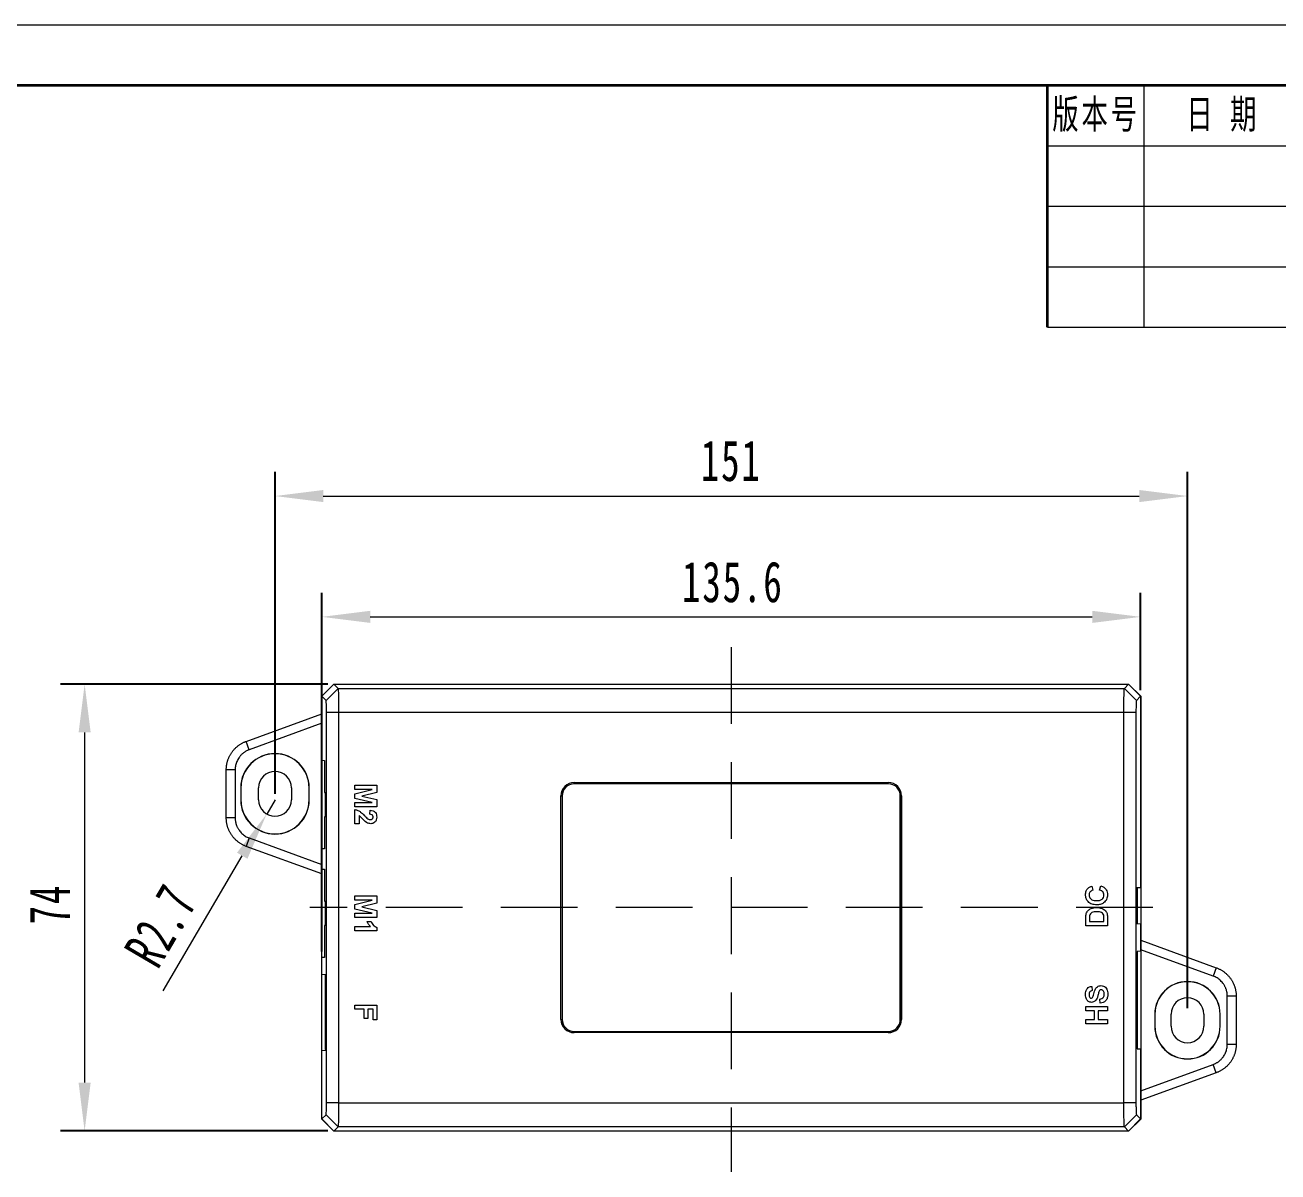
# Model space of a CAD drawing. Header units: millimetres. Extents: x -148 to 148, y -105 to 105.
# Drawn here: x -49.2 to 54.6, y 10.1 to 105 of the extents above; entities that cross this region are included whole.
import ezdxf
from ezdxf.enums import TextEntityAlignment as Align

# ---------------------------------------------------------------- set-up
doc = ezdxf.new("R2010")
doc.units = ezdxf.units.MM
doc.linetypes.add('HIDDEN', pattern=[9.525, 6.35, -3.175])
doc.layers.get('0').update_dxf_attribs({"lineweight": 35})
for name, color, linetype, lineweight in [('AM_5', 3, 'Continuous', 25), ('EB0', 7, 'Continuous', 35), ('尺寸线层', 3, 'Continuous', 18), ('粗实线层', 7, 'Continuous', 35), ('细实线层', 7, 'Continuous', 18)]:
    doc.layers.add(name, color=color, linetype=linetype, lineweight=lineweight)
doc.styles.add('标准', font='', dxfattribs={"width": 0.667})
doc.styles.get('标准').set_extended_font_data('宋体')
doc.dimstyles.new('标准', dxfattribs={"dimtxt": 3.371484, "dimasz": 4, "dimexe": 2, "dimexo": 0.5, "dimgap": 1.213633, "dimtad": 1, "dimdec": 1, "dimlfac": 2, "dimdsep": 46, "dimtxsty": '标准', "dimblk": '_CAXARROW', "dimcen": 0, "dimdle": 8, "dimazin": 2, "dimtfac": 0.707107, "dimtdec": 1, "dimtmove": 0, "dimatfit": 3, "dimldrblk": 'NONE', "dimfxl": 0, "dimfrac": 2, "dimtolj": 1, "dimarcsym": 0})
doc.dimstyles.new('标准$0', dxfattribs={"dimtxt": 3.371484, "dimasz": 4, "dimexe": 2, "dimexo": 0.5, "dimgap": 1.213633, "dimtad": 1, "dimdec": 1, "dimlfac": 2, "dimdsep": 46, "dimtxsty": '标准', "dimblk": '_CAXARROW', "dimcen": 0, "dimdle": 8, "dimazin": 2, "dimtfac": 0.707107, "dimtdec": 1, "dimtmove": 0, "dimatfit": 3, "dimldrblk": 'NONE', "dimfxl": 0, "dimfrac": 2, "dimtolj": 1, "dimarcsym": 0})

# ---------------------------------------------------------------- blocks, each defined once
blk = doc.blocks.new('$CAXA_FRAME_13B17AC1$')
at = {"layer": 'EB0', "linetype": 'Continuous', "lineweight": 35}
blk.add_line((35.5, 80), (35.5, 100), dxfattribs=at)
at = {"layer": '粗实线层'}
blk.add_line((143.5, 100), (-123.5, 100), dxfattribs=at)
at = {"layer": '细实线层'}
blk.add_line((148.5, 105), (-148.5, 105), dxfattribs=at)
at = {"layer": '细实线层', "linetype": 'Continuous', "lineweight": 18}
for p, q in [((43.5, 80), (43.5, 100)), ((35.5, 95), (143.5, 95)), ((35.5, 90), (143.5, 90)), ((35.5, 85), (143.5, 85)), ((35.5, 80), (143.5, 80))]:
    blk.add_line(p, q, dxfattribs=at)
at = {"layer": '尺寸线层', "linetype": 'Continuous', "lineweight": 18, "char_height": 2.408, "attachment_point": 5, "line_spacing_factor": 1.15057, "style": '标准'}
for s, insert, width in [('\\T1.1;版本号', (39.5, 97.5), 8), ('\\T1.1;日 期', (50, 97.5), 13)]:
    blk.add_mtext(s, dxfattribs=dict(at, insert=insert, width=width))
at = {"layer": '尺寸线层', "style": '标准'}
for tag, height, width, p in [('ERP代码', 2.27, 0.513928, (-108.91, 97.48)), ('1', 3, 0.667, (-87.94, 97.49)), ('版本号', 2.28, 0.667, (-78.15, 97.48)), ('版本1', 2.28, 0.667, (39.5, 92.5)), ('日期1', 2.33, 0.667, (50, 92.5)), ('更改文件号', 2.29, 0.667, (69.5, 92.5)), ('更改内容', 2.29, 0.667, (108, 92.5)), ('签字', 2.28, 0.667, (138.5, 92.5)), ('版本2', 2.28, 0.667, (39.5, 87.5)), ('日期2', 2.33, 0.667, (50, 87.5)), ('更改文件号', 2.29, 0.667, (69.5, 87.5)), ('更改内容', 2.29, 0.667, (108, 87.5)), ('签字', 2.28, 0.667, (138.5, 87.5)), ('版本3', 2.28, 0.667, (39.5, 82.5)), ('日期3', 2.28, 0.667, (50, 82.5)), ('更改文件号', 2.29, 0.667, (69.5, 82.5)), ('更改内容', 2.29, 0.667, (108, 82.5)), ('签字', 2.28, 0.667, (138.5, 82.5))]:
    blk.add_attdef(tag, text='', height=height, dxfattribs=dict(at, width=width)).set_placement(p, align=Align.MIDDLE_CENTER)
blk = doc.blocks.new('_CAXARROW_0')
blk.add_hatch(color=0).paths.add_polyline_path([(0, 0), (-1, 0.125), (-1, -0.125)], flags=0)
blk = doc.blocks.new('*X6')
at = {"color": 0, "linetype": 'Continuous', "lineweight": 18}
for p, q in [((-28.46, 40.87), (-29.15, 39.7)), ((-37.73, 25.08), (-31.17, 36.25))]:
    blk.add_line(p, q, dxfattribs=at)
at = {"color": 0, "linetype": 'Continuous', "lineweight": 18, "xscale": 4, "yscale": 4, "zscale": 4, "rotation": 59.60275489103263}
blk.add_blockref('_CAXARROW_0', (-29.15, 39.7), dxfattribs=at)
at = {"color": 0, "linetype": 'Continuous', "lineweight": 20, "insert": (-41.07, 28.45), "char_height": 3.371, "width": 13.1529, "attachment_point": 1, "rotation": 59.6028, "line_spacing_factor": 1.15057, "style": '标准'}
blk.add_mtext('\\T1.1;R2.7', dxfattribs=at)
blk = doc.blocks.new('_CAXARROW')
blk.add_hatch(color=0).paths.add_polyline_path([(0, 0), (-1, 0.125), (-1, -0.125)], flags=0)
blk = doc.blocks.new('_NONE')
blk = doc.blocks.new('*X8')
at = {"color": 0, "linetype": 'Continuous', "lineweight": -2}
for p, q in [((-24.08, 50.45), (-46.22, 50.45)), ((-24.08, 13.47), (-46.22, 13.47))]:
    blk.add_line(p, q, dxfattribs=at)
at = {"color": 0, "linetype": 'Continuous', "lineweight": 18}
blk.add_line((-44.22, 46.45), (-44.22, 17.47), dxfattribs=at)
at = {"color": 0, "linetype": 'Continuous', "lineweight": 18, "xscale": 4, "yscale": 4, "zscale": 4}
for p, rotation in [((-44.22, 50.45), 90), ((-44.22, 13.47), 270)]:
    blk.add_blockref('_CAXARROW_0', p, dxfattribs=dict(at, rotation=rotation))
at = {"color": 0, "linetype": 'Continuous', "lineweight": 20, "insert": (-48.8, 32.24), "char_height": 3.371, "width": 6.6306, "attachment_point": 2, "rotation": 90, "line_spacing_factor": 1.15057, "style": '标准'}
blk.add_mtext('\\T1.1;74', dxfattribs=at)
blk = doc.blocks.new('*X9')
at = {"color": 0, "linetype": 'Continuous', "lineweight": -2}
for p, q in [((-24.58, 28.32), (-24.58, 58.02)), ((43.2, 49.95), (43.2, 58.02))]:
    blk.add_line(p, q, dxfattribs=at)
at = {"color": 0, "linetype": 'Continuous', "lineweight": 18}
blk.add_line((-20.58, 56.02), (39.2, 56.02), dxfattribs=at)
at = {"color": 0, "linetype": 'Continuous', "lineweight": 18, "xscale": 4, "yscale": 4, "zscale": 4, "rotation": 180}
blk.add_blockref('_CAXARROW_0', (-24.58, 56.02), dxfattribs=at)
at = {"color": 0, "linetype": 'Continuous', "lineweight": 18, "xscale": 4, "yscale": 4, "zscale": 4}
blk.add_blockref('_CAXARROW_0', (43.2, 56.02), dxfattribs=at)
at = {"color": 0, "linetype": 'Continuous', "lineweight": 20, "insert": (9.44, 60.61), "char_height": 3.3715, "width": 16.1962, "attachment_point": 2, "line_spacing_factor": 1.15057, "style": '标准'}
blk.add_mtext('\\T1.1;135.6', dxfattribs=at)
blk = doc.blocks.new('*X13')
at = {"layer": 'AM_5', "color": 0, "linetype": 'Continuous', "lineweight": -2}
for p, q in [((-28.46, 41.37), (-28.46, 68.02)), ((47.08, 23.63), (47.08, 68.02))]:
    blk.add_line(p, q, dxfattribs=at)
at = {"layer": 'AM_5', "color": 0, "linetype": 'Continuous', "lineweight": 18}
blk.add_line((-24.46, 66.02), (43.08, 66.02), dxfattribs=at)
at = {"layer": 'AM_5', "color": 0, "lineweight": 18, "xscale": 4, "yscale": 4, "zscale": 4, "rotation": 180}
blk.add_blockref('_CAXARROW_0', (-28.46, 66.02), dxfattribs=at)
at = {"layer": 'AM_5', "color": 0, "lineweight": 18, "xscale": 4, "yscale": 4, "zscale": 4}
blk.add_blockref('_CAXARROW_0', (47.08, 66.02), dxfattribs=at)
at = {"layer": 'AM_5', "color": 0, "insert": (9.31, 68.92), "char_height": 3.371, "width": 8.8602, "attachment_point": 5, "line_spacing_factor": 1.15057, "style": '标准'}
blk.add_mtext('\\T1.1;151', dxfattribs=at)

msp = doc.modelspace()

# ---------------------------------------------------------------- linework, layer by layer
at = {"color": 1, "linetype": 'HIDDEN', "lineweight": 20}
for p, q in [((9.309, 53.517), (9.309, 10.08)), ((44.201, 31.953), (-25.586, 31.953))]:
    msp.add_line(p, q, dxfattribs=at)
at = {"color": 7, "linetype": 'Continuous', "lineweight": 20}
for p, q in [((-23.591, 50.457), (-24.591, 49.455)), ((-23.582, 50.449), (-24.583, 49.446)), ((-23.237, 50.104), (-24.238, 49.101)), ((-23.591, 50.457), (42.206, 50.457)), ((-23.582, 50.449), (-23.237, 50.104)), ((-23.582, 50.449), (42.197, 50.449)), ((-23.237, 50.104), (41.853, 50.104)), ((41.853, 50.104), (42.197, 50.449)), ((42.855, 49.103), (41.853, 50.104)), ((43.2, 49.448), (42.197, 50.449)), ((43.209, 49.456), (42.206, 50.457)), ((-24.591, 14.46), (-24.591, 49.455)), ((-24.583, 44.15), (-24.583, 49.446)), ((-24.238, 49.101), (-24.583, 49.446)), ((43.2, 49.448), (42.855, 49.103)), ((43.2, 49.448), (43.2, 33.607)), ((43.209, 49.456), (43.209, 14.458)), ((-30.848, 45.717), (-24.591, 47.994)), ((-23.196, 48.106), (-24.197, 48.106)), ((-24.197, 15.809), (-24.197, 48.106)), ((41.811, 48.106), (-23.196, 48.106)), ((-23.196, 48.106), (-23.196, 15.809)), ((42.814, 48.106), (41.811, 48.106)), ((41.811, 15.809), (41.811, 48.106)), ((42.814, 48.106), (42.814, 15.809)), ((-24.591, 47.21), (-30.596, 45.024)), ((-30.596, 45.024), (-30.848, 45.717)), ((-24.583, 44.15), (-24.367, 44.132)), ((-24.367, 44.132), (-24.367, 41.482)), ((-31.756, 43.368), (-32.493, 43.368)), ((-32.493, 39.377), (-32.493, 43.368)), ((-31.756, 43.368), (-31.756, 39.377)), ((-31.294, 41.873), (-31.294, 40.873)), ((-31.28, 41.873), (-31.294, 41.873)), ((-31.28, 41.873), (-31.28, 40.873)), ((-29.82, 40.873), (-29.82, 41.873)), ((-27.105, 41.873), (-27.105, 40.873)), ((-25.644, 41.873), (-25.631, 41.873)), ((-25.644, 40.873), (-25.644, 41.873)), ((-25.631, 40.873), (-25.631, 41.873)), ((-21.841, 42.083), (-20.041, 42.083)), ((-21.841, 41.737), (-21.841, 42.083)), ((-20.424, 41.725), (-21.841, 41.737)), ((-21.841, 41.387), (-20.424, 41.725)), ((-20.041, 41.497), (-21.269, 41.194)), ((-20.041, 42.083), (-20.041, 41.497)), ((-3.691, 42.306), (22.308, 42.306)), ((-3.691, 42.206), (-3.691, 42.306)), ((22.308, 42.206), (-3.691, 42.206)), ((-3.691, 42.206), (-3.689, 42.205)), ((22.306, 42.205), (-3.689, 42.205)), ((22.306, 42.205), (22.308, 42.206)), ((22.308, 42.206), (22.308, 42.306)), ((-31.28, 40.873), (-31.294, 40.873)), ((-25.644, 40.873), (-25.631, 40.873)), ((-24.367, 41.482), (-24.257, 41.482)), ((-24.291, 41.282), (-24.291, 41.482)), ((-24.291, 39.682), (-24.291, 41.282)), ((-24.291, 41.282), (-24.257, 41.282)), ((-24.257, 41.482), (-24.257, 39.482)), ((-21.841, 41.001), (-21.841, 41.387)), ((-20.424, 40.663), (-21.841, 41.001)), ((-21.841, 40.652), (-20.424, 40.663)), ((-21.841, 40.306), (-21.841, 40.652)), ((-21.269, 41.194), (-20.041, 40.891)), ((-20.041, 40.891), (-20.041, 40.306)), ((-4.791, 22.708), (-4.791, 41.207)), ((-4.791, 41.207), (-4.691, 41.207)), ((-4.691, 41.207), (-4.691, 22.708)), ((-4.689, 41.205), (-4.691, 41.207)), ((-4.689, 41.205), (-4.689, 22.71)), ((23.308, 41.207), (23.306, 41.205)), ((23.306, 22.71), (23.306, 41.205)), ((23.308, 41.207), (23.408, 41.207)), ((23.308, 22.708), (23.308, 41.207)), ((23.408, 41.207), (23.408, 22.708)), ((-24.367, 39.482), (-24.367, 36.832)), ((-24.257, 39.482), (-24.367, 39.482)), ((-24.257, 39.682), (-24.291, 39.682)), ((-24.291, 39.482), (-24.291, 39.682)), ((-20.041, 40.306), (-21.841, 40.306)), ((-21.841, 38.898), (-21.841, 40.075)), ((-21.495, 39.567), (-21.495, 38.898)), ((-20.618, 39.683), (-20.585, 40.029)), ((-31.756, 39.377), (-32.493, 39.377)), ((-21.495, 38.898), (-21.841, 38.898)), ((-30.596, 37.721), (-30.848, 37.028)), ((-30.596, 37.721), (-24.591, 35.535)), ((-24.591, 34.751), (-30.848, 37.028)), ((-24.367, 36.832), (-24.583, 36.815)), ((-24.583, 35.15), (-24.583, 36.815)), ((-24.583, 35.15), (-24.367, 35.132)), ((-24.367, 35.132), (-24.367, 32.482)), ((39.166, 33.734), (39.235, 33.388)), ((39.789, 33.411), (39.905, 33.757)), ((43.2, 33.607), (42.874, 33.581)), ((42.874, 33.581), (42.874, 30.634)), ((42.874, 33.557), (42.909, 33.557)), ((42.909, 33.557), (42.909, 30.657)), ((-24.367, 32.482), (-24.257, 32.482)), ((-24.291, 32.282), (-24.291, 32.482)), ((-24.291, 30.682), (-24.291, 32.282)), ((-24.291, 32.282), (-24.257, 32.282)), ((-24.257, 32.482), (-24.257, 30.482)), ((-21.841, 32.921), (-20.041, 32.921)), ((-21.841, 32.575), (-21.841, 32.921)), ((-20.424, 32.563), (-21.841, 32.575)), ((-21.841, 32.225), (-20.424, 32.563)), ((-21.841, 31.839), (-21.841, 32.225)), ((-20.041, 32.335), (-21.269, 32.032)), ((-20.041, 32.921), (-20.041, 32.335)), ((-20.424, 31.502), (-21.841, 31.839)), ((-21.841, 31.49), (-20.424, 31.502)), ((-21.841, 31.144), (-21.841, 31.49)), ((-20.041, 31.144), (-21.841, 31.144)), ((-21.269, 32.032), (-20.041, 31.729)), ((-20.041, 31.729), (-20.041, 31.144)), ((38.659, 30.457), (38.659, 31.117)), ((40.459, 31.137), (40.459, 30.457)), ((-24.367, 30.482), (-24.367, 27.832)), ((-24.257, 30.482), (-24.367, 30.482)), ((-24.257, 30.682), (-24.291, 30.682)), ((-24.291, 30.482), (-24.291, 30.682)), ((-21.841, 30.382), (-20.56, 30.382)), ((-21.841, 30.036), (-21.841, 30.382)), ((-20.849, 30.821), (-20.503, 30.821)), ((-20.041, 30.314), (-20.041, 30.036)), ((40.459, 30.457), (38.659, 30.457)), ((38.959, 30.974), (38.959, 30.803)), ((38.959, 30.803), (40.159, 30.803)), ((40.159, 30.803), (40.159, 31.088)), ((42.874, 30.657), (42.909, 30.657)), ((42.874, 30.634), (43.2, 30.608)), ((43.2, 30.608), (43.2, 28.357)), ((-20.041, 30.036), (-21.841, 30.036)), ((43.209, 29.255), (49.463, 26.978)), ((43.2, 28.357), (42.925, 28.335)), ((42.925, 28.335), (42.925, 20.28)), ((49.211, 26.286), (43.209, 28.47)), ((-24.367, 27.832), (-24.583, 27.815)), ((-24.583, 26.455), (-24.583, 27.815)), ((49.463, 26.978), (49.211, 26.286)), ((-24.583, 26.455), (-24.271, 26.43)), ((-24.291, 20.207), (-24.291, 26.357)), ((-24.291, 26.357), (-24.271, 26.357)), ((-24.271, 26.43), (-24.271, 20.135)), ((39.166, 25.432), (39.189, 25.086)), ((-21.841, 23.89), (-20.041, 23.89)), ((-21.841, 23.544), (-21.841, 23.89)), ((-20.041, 23.89), (-20.041, 22.667)), ((39.859, 24.047), (39.835, 24.393)), ((50.371, 20.638), (50.371, 24.629)), ((51.108, 24.629), (50.371, 24.629)), ((51.108, 24.629), (51.108, 20.638)), ((-21.08, 23.544), (-21.841, 23.544)), ((-21.08, 22.782), (-21.08, 23.544)), ((-20.78, 23.544), (-20.78, 22.782)), ((-20.341, 23.544), (-20.78, 23.544)), ((-20.341, 22.667), (-20.341, 23.544)), ((38.659, 23.77), (40.459, 23.77)), ((38.659, 23.424), (38.659, 23.77)), ((39.374, 23.424), (38.659, 23.424)), ((39.374, 22.686), (39.374, 23.424)), ((39.674, 23.424), (39.674, 22.686)), ((40.459, 23.424), (39.674, 23.424)), ((40.459, 23.77), (40.459, 23.424)), ((44.371, 23.134), (44.371, 22.134)), ((44.384, 23.134), (44.371, 23.134)), ((44.384, 23.134), (44.384, 22.134)), ((45.72, 22.134), (45.72, 23.134)), ((48.435, 23.134), (48.435, 22.134)), ((49.77, 23.134), (49.784, 23.134)), ((49.77, 22.134), (49.77, 23.134)), ((49.784, 22.134), (49.784, 23.134)), ((-20.78, 22.782), (-21.08, 22.782)), ((-20.041, 22.667), (-20.341, 22.667)), ((-4.791, 22.708), (-4.691, 22.708)), ((-4.691, 22.708), (-4.689, 22.71)), ((23.306, 22.71), (23.308, 22.708)), ((23.308, 22.708), (23.408, 22.708)), ((38.659, 22.686), (39.374, 22.686)), ((38.659, 22.339), (38.659, 22.686)), ((40.459, 22.339), (38.659, 22.339)), ((39.674, 22.686), (40.459, 22.686)), ((40.459, 22.686), (40.459, 22.339)), ((44.384, 22.134), (44.371, 22.134)), ((49.77, 22.134), (49.784, 22.134)), ((-3.689, 21.71), (-3.691, 21.708)), ((-3.691, 21.608), (-3.691, 21.708)), ((-3.691, 21.708), (22.308, 21.708)), ((22.308, 21.608), (-3.691, 21.608)), ((-3.689, 21.71), (22.306, 21.71)), ((22.308, 21.708), (22.306, 21.71)), ((22.308, 21.608), (22.308, 21.708)), ((-24.271, 20.135), (-24.583, 20.11)), ((-24.583, 14.469), (-24.583, 20.11)), ((-24.271, 20.207), (-24.291, 20.207)), ((42.925, 20.28), (43.2, 20.258)), ((43.2, 20.258), (43.2, 14.467)), ((51.108, 20.638), (50.371, 20.638)), ((43.209, 16.797), (49.211, 18.982)), ((49.463, 18.289), (49.211, 18.982)), ((49.463, 18.289), (43.209, 16.013)), ((-23.196, 15.809), (-24.197, 15.809)), ((-23.196, 15.809), (41.811, 15.809)), ((42.814, 15.809), (41.811, 15.809)), ((-24.583, 14.469), (-24.238, 14.813)), ((-23.237, 13.81), (-24.238, 14.813)), ((42.855, 14.811), (41.853, 13.81)), ((42.855, 14.811), (43.2, 14.467)), ((-24.591, 14.46), (-23.591, 13.457)), ((-24.583, 14.469), (-23.582, 13.466)), ((-23.237, 13.81), (-23.582, 13.466)), ((41.853, 13.81), (-23.237, 13.81)), ((42.197, 13.466), (41.853, 13.81)), ((42.197, 13.466), (43.2, 14.467)), ((42.206, 13.457), (43.209, 14.458)), ((42.206, 13.457), (-23.591, 13.457)), ((42.197, 13.466), (-23.582, 13.466))]:
    msp.add_line(p, q, dxfattribs=at)
for centre, radius, start, end in [((-28.462, 41.873), 2.831, 0, 180), ((-28.462, 41.873), 2.818, 0, 180), ((-28.462, 41.873), 1.358, 0, 180), ((-28.462, 40.873), 2.831, 180, 0), ((-28.462, 40.873), 2.818, 180, 0), ((-28.462, 40.873), 1.358, 180, 0), ((47.077, 23.134), 2.706, 0, 180), ((47.077, 23.134), 2.693, 0, 180), ((47.077, 23.134), 1.358, 0, 180), ((47.077, 22.134), 2.706, 180, 360), ((47.077, 22.134), 2.693, 180, 360), ((47.077, 22.134), 1.358, 180, 360)]:
    msp.add_arc(centre, radius, start, end, dxfattribs=at)
for centre, major_axis, ratio, start_param, end_param in [((-3.691, 41.206), (0.778, -0.778), 0.9999239, 2.3562326, 3.9269527), ((-3.691, 41.206), (0.707, -0.707), 0.9999086, 2.3562326, 3.9269527), ((-3.689, 41.205), (0.707, -0.707), 0.9999239, 2.3562326, 3.9269527), ((22.306, 41.205), (-0.707, -0.707), 0.9999239, 2.3562326, 3.9269527), ((22.308, 41.206), (-0.778, -0.778), 0.9999239, 2.3562326, 3.9269527), ((22.308, 41.206), (0.707, 0.707), 0.9999086, 5.4978252, 7.0685454), ((-3.691, 22.708), (0.778, 0.778), 0.9999239, 2.3562326, 3.9269527), ((-3.691, 22.708), (0.707, 0.707), 0.9999086, 2.3562326, 3.9269527), ((-3.689, 22.71), (0.707, 0.707), 0.9999239, 2.3562326, 3.9269527), ((22.306, 22.71), (-0.707, 0.707), 0.9999239, 2.3562326, 3.9269527), ((22.308, 22.708), (-0.778, 0.778), 0.9999239, 2.3562326, 3.9269527), ((22.308, 22.708), (0.707, -0.707), 0.9999086, 5.4978252, 7.0685454)]:
    msp.add_ellipse(centre, major_axis=major_axis, ratio=ratio, start_param=start_param, end_param=end_param, dxfattribs=at)
for points, knots in [([(-23.237, 50.104), (-23.234, 50.087), (-23.228, 50.053), (-23.219, 49.879), (-23.212, 49.641), (-23.206, 49.355), (-23.202, 49.044), (-23.197, 48.633), (-23.196, 48.312), (-23.196, 48.106)], [0, 0, 0, 0, 176.9024562, 344.5800852, 503.0272262, 652.2386756, 792.2097164, 922.936159, 1155.9478186, 1155.9478186, 1155.9478186, 1155.9478186]), ([(41.811, 48.106), (41.811, 48.312), (41.812, 48.633), (41.817, 49.044), (41.821, 49.355), (41.827, 49.641), (41.834, 49.879), (41.843, 50.053), (41.849, 50.087), (41.853, 50.104)], [0, 0, 0, 0, 167.0074575, 260.7036005, 361.0256777, 467.9706889, 581.5352558, 701.7156506, 828.5078179, 828.5078179, 828.5078179, 828.5078179]), ([(-24.197, 48.106), (-24.197, 48.233), (-24.198, 48.489), (-24.208, 48.809), (-24.222, 49.047), (-24.233, 49.083), (-24.238, 49.101)], [0, 0, 0, 0, 177.3733405, 355.6310221, 533.8776924, 711.4905355, 711.4905355, 711.4905355, 711.4905355]), ([(42.855, 49.103), (42.85, 49.085), (42.839, 49.049), (42.825, 48.81), (42.815, 48.49), (42.814, 48.234), (42.814, 48.106)], [0, 0, 0, 0, 126.9585922, 254.4823208, 381.9112561, 508.8194771, 508.8194771, 508.8194771, 508.8194771]), ([(-32.493, 43.368), (-32.493, 43.403), (-32.492, 43.473), (-32.485, 43.578), (-32.474, 43.683), (-32.458, 43.787), (-32.438, 43.891), (-32.414, 43.993), (-32.386, 44.095), (-32.353, 44.195), (-32.316, 44.294), (-32.275, 44.391), (-32.23, 44.486), (-32.181, 44.579), (-32.128, 44.67), (-32.071, 44.759), (-32.011, 44.845), (-31.947, 44.929), (-31.879, 45.01), (-31.809, 45.088), (-31.735, 45.162), (-31.657, 45.234), (-31.577, 45.303), (-31.494, 45.368), (-31.409, 45.429), (-31.321, 45.487), (-31.23, 45.541), (-31.138, 45.591), (-31.043, 45.637), (-30.947, 45.68), (-30.881, 45.705), (-30.848, 45.717)], [0, 0, 0, 0, 163.6250355, 327.24926, 490.8727337, 654.4955166, 818.1176688, 981.7392503, 1145.3603213, 1308.9809417, 1472.6011716, 1636.2210712, 1799.8407004, 1963.4601194, 2127.0793882, 2290.698567, 2454.3177156, 2617.9368944, 2781.5561632, 2945.1755822, 3108.7952114, 3272.415111, 3436.0353409, 3599.6559613, 3763.2770322, 3926.8986137, 4090.5207659, 4254.1435488, 4417.7670225, 4581.3912471, 4745.0162825, 4745.0162825, 4745.0162825, 4745.0162825]), ([(-30.596, 45.024), (-30.627, 45.013), (-30.688, 44.991), (-30.777, 44.951), (-30.862, 44.906), (-30.945, 44.857), (-31.024, 44.803), (-31.101, 44.744), (-31.174, 44.68), (-31.245, 44.612), (-31.312, 44.539), (-31.376, 44.461), (-31.453, 44.356), (-31.537, 44.223), (-31.619, 44.061), (-31.682, 43.894), (-31.726, 43.722), (-31.753, 43.546), (-31.755, 43.428), (-31.756, 43.368)], [0, 0, 0, 0, 126.497473, 251.6988064, 376.02083, 499.8892509, 623.7344541, 747.9870656, 873.073504, 999.4117451, 1127.4075019, 1257.4509746, 1389.9142689, 1630.7308516, 1864.4958549, 2093.6410324, 2320.7465878, 2548.4620671, 2779.4160259, 2779.4160259, 2779.4160259, 2779.4160259]), ([(-21.841, 40.075), (-21.756, 40.058), (-21.585, 40.024), (-21.326, 39.845), (-21.171, 39.686), (-21.076, 39.588)], [0, 0, 0, 0, 125.1641955, 250.4314792, 447.7333265, 447.7333265, 447.7333265, 447.7333265]), ([(-20.983, 39.073), (-21.075, 39.169), (-21.239, 39.34), (-21.417, 39.498), (-21.495, 39.567)], [0, 0, 0, 0, 186.3101728, 332.2390202, 332.2390202, 332.2390202, 332.2390202]), ([(-21.076, 39.588), (-21.025, 39.534), (-20.933, 39.437), (-20.831, 39.351), (-20.786, 39.313)], [0, 0, 0, 0, 185.4368285, 330.9983262, 330.9983262, 330.9983262, 330.9983262]), ([(-20.341, 39.458), (-20.343, 39.483), (-20.346, 39.533), (-20.384, 39.601), (-20.473, 39.668), (-20.558, 39.677), (-20.618, 39.683)], [0, 0, 0, 0, 109.3009178, 218.3750843, 327.3119777, 583.7597133, 583.7597133, 583.7597133, 583.7597133]), ([(-20.585, 40.029), (-20.502, 40.016), (-20.337, 39.992), (-20.146, 39.843), (-20.054, 39.646), (-20.046, 39.516), (-20.041, 39.45)], [0, 0, 0, 0, 164.4604453, 327.4367484, 456.4879097, 585.7857515, 585.7857515, 585.7857515, 585.7857515]), ([(-20.578, 39.244), (-20.544, 39.246), (-20.476, 39.25), (-20.392, 39.301), (-20.347, 39.378), (-20.343, 39.431), (-20.341, 39.458)], [0, 0, 0, 0, 163.1381349, 325.1918429, 453.0130196, 581.2587516, 581.2587516, 581.2587516, 581.2587516]), ([(-20.041, 39.45), (-20.047, 39.372), (-20.057, 39.217), (-20.178, 39.029), (-20.348, 38.915), (-20.47, 38.904), (-20.531, 38.898)], [0, 0, 0, 0, 162.1521677, 323.5031327, 450.6760781, 577.942035, 577.942035, 577.942035, 577.942035]), ([(-30.848, 37.028), (-30.881, 37.04), (-30.947, 37.065), (-31.043, 37.108), (-31.138, 37.154), (-31.23, 37.204), (-31.321, 37.258), (-31.409, 37.316), (-31.494, 37.377), (-31.577, 37.442), (-31.657, 37.511), (-31.735, 37.583), (-31.809, 37.657), (-31.879, 37.735), (-31.947, 37.816), (-32.011, 37.9), (-32.071, 37.986), (-32.128, 38.075), (-32.181, 38.166), (-32.23, 38.259), (-32.275, 38.354), (-32.316, 38.451), (-32.353, 38.55), (-32.386, 38.65), (-32.414, 38.752), (-32.438, 38.854), (-32.458, 38.958), (-32.474, 39.062), (-32.485, 39.167), (-32.492, 39.272), (-32.493, 39.342), (-32.493, 39.377)], [0, 0, 0, 0, 148.1453429, 296.2899516, 444.4338805, 592.5771839, 740.7199163, 888.862132, 1037.0038854, 1185.1452309, 1333.2862229, 1481.4269158, 1629.5673639, 1777.7076217, 1925.8477435, 2073.9877837, 2222.1277967, 2370.2678369, 2518.4079587, 2666.5482165, 2814.6886646, 2962.8293574, 3110.9703494, 3259.1116949, 3407.2534483, 3555.395664, 3703.5383964, 3851.6816998, 3999.8256286, 4147.9702373, 4296.1155802, 4296.1155802, 4296.1155802, 4296.1155802]), ([(-31.756, 39.377), (-31.756, 39.344), (-31.756, 39.279), (-31.748, 39.182), (-31.736, 39.086), (-31.718, 38.992), (-31.694, 38.899), (-31.665, 38.807), (-31.63, 38.716), (-31.59, 38.627), (-31.544, 38.538), (-31.493, 38.451), (-31.421, 38.343), (-31.325, 38.219), (-31.2, 38.086), (-31.065, 37.969), (-30.919, 37.869), (-30.763, 37.784), (-30.652, 37.742), (-30.596, 37.721)], [0, 0, 0, 0, 117.0644528, 232.9294201, 347.9806485, 462.6120998, 577.2220647, 692.2090571, 807.9676973, 924.8847922, 1043.3358005, 1163.6818249, 1286.2672228, 1509.1259156, 1725.458871, 1937.5165048, 2147.6866128, 2358.4211622, 2572.152695, 2572.152695, 2572.152695, 2572.152695]), ([(-20.531, 38.898), (-20.624, 38.91), (-20.789, 38.931), (-20.923, 39.029), (-20.983, 39.073)], [0, 0, 0, 0, 183.0168103, 327.7181386, 327.7181386, 327.7181386, 327.7181386]), ([(-20.786, 39.313), (-20.749, 39.292), (-20.685, 39.254), (-20.61, 39.247), (-20.578, 39.244)], [0, 0, 0, 0, 184.1120822, 328.7031321, 328.7031321, 328.7031321, 328.7031321]), ([(38.635, 33.021), (38.644, 33.131), (38.658, 33.329), (38.779, 33.484), (38.832, 33.552)], [0, 0, 0, 0, 126.5706105, 226.0415296, 226.0415296, 226.0415296, 226.0415296]), ([(38.832, 33.552), (38.888, 33.598), (38.989, 33.679), (39.112, 33.717), (39.166, 33.734)], [0, 0, 0, 0, 127.4614752, 228.0271474, 228.0271474, 228.0271474, 228.0271474]), ([(39.235, 33.388), (39.188, 33.372), (39.092, 33.34), (38.995, 33.234), (38.942, 33.115), (38.938, 33.036), (38.935, 32.997)], [0, 0, 0, 0, 112.6361053, 225.1172407, 313.7586524, 402.5162, 402.5162, 402.5162, 402.5162]), ([(40.159, 32.995), (40.153, 33.051), (40.142, 33.165), (40.016, 33.336), (39.875, 33.383), (39.789, 33.411)], [0, 0, 0, 0, 90.685973, 181.2128913, 323.3319648, 323.3319648, 323.3319648, 323.3319648]), ([(39.905, 33.757), (39.994, 33.725), (40.173, 33.661), (40.359, 33.462), (40.447, 33.232), (40.455, 33.083), (40.459, 33.009)], [0, 0, 0, 0, 114.9539178, 229.4364212, 319.7694336, 410.2684287, 410.2684287, 410.2684287, 410.2684287]), ([(39.562, 32.188), (39.43, 32.196), (39.167, 32.212), (38.843, 32.414), (38.66, 32.71), (38.644, 32.917), (38.635, 33.021)], [0, 0, 0, 0, 111.5752133, 222.4617626, 309.8901301, 397.5257351, 397.5257351, 397.5257351, 397.5257351]), ([(38.935, 32.997), (38.94, 32.943), (38.948, 32.836), (39.032, 32.693), (39.17, 32.587), (39.347, 32.54), (39.473, 32.536), (39.536, 32.534)], [0, 0, 0, 0, 91.4317947, 182.7073388, 273.947403, 381.779293, 489.8713858, 489.8713858, 489.8713858, 489.8713858]), ([(39.536, 32.534), (39.618, 32.537), (39.782, 32.542), (40.003, 32.625), (40.139, 32.8), (40.152, 32.93), (40.159, 32.995)], [0, 0, 0, 0, 114.0353683, 227.1942225, 316.1868554, 405.3233214, 405.3233214, 405.3233214, 405.3233214]), ([(40.459, 33.009), (40.444, 32.88), (40.416, 32.623), (40.168, 32.343), (39.864, 32.205), (39.663, 32.193), (39.562, 32.188)], [0, 0, 0, 0, 113.2869128, 226.4177142, 315.6998386, 405.2292677, 405.2292677, 405.2292677, 405.2292677]), ([(38.659, 31.117), (38.659, 31.181), (38.66, 31.296), (38.683, 31.409), (38.693, 31.458)], [0, 0, 0, 0, 124.1255125, 221.5584503, 221.5584503, 221.5584503, 221.5584503]), ([(38.693, 31.458), (38.737, 31.551), (38.825, 31.738), (39.081, 31.886), (39.335, 31.95), (39.496, 31.955), (39.576, 31.957)], [0, 0, 0, 0, 110.1472335, 220.7557804, 308.0251326, 395.4187017, 395.4187017, 395.4187017, 395.4187017]), ([(38.976, 31.287), (38.97, 31.229), (38.958, 31.125), (38.958, 31.02), (38.959, 30.974)], [0, 0, 0, 0, 124.3259624, 222.1085643, 222.1085643, 222.1085643, 222.1085643]), ([(39.559, 31.611), (39.491, 31.609), (39.354, 31.607), (39.168, 31.558), (39.024, 31.444), (38.992, 31.34), (38.976, 31.287)], [0, 0, 0, 0, 111.5370225, 222.5827741, 309.5394102, 396.6756544, 396.6756544, 396.6756544, 396.6756544]), ([(40.141, 31.318), (40.117, 31.382), (40.068, 31.511), (39.831, 31.602), (39.663, 31.608), (39.559, 31.611)], [0, 0, 0, 0, 88.4955101, 177.5113827, 318.1099339, 318.1099339, 318.1099339, 318.1099339]), ([(39.576, 31.957), (39.649, 31.955), (39.779, 31.952), (39.904, 31.917), (39.959, 31.902)], [0, 0, 0, 0, 127.1427116, 227.0092373, 227.0092373, 227.0092373, 227.0092373]), ([(39.959, 31.902), (40.024, 31.877), (40.142, 31.831), (40.236, 31.747), (40.277, 31.71)], [0, 0, 0, 0, 127.7781017, 228.1621195, 228.1621195, 228.1621195, 228.1621195]), ([(40.159, 31.088), (40.159, 31.131), (40.159, 31.209), (40.146, 31.285), (40.141, 31.318)], [0, 0, 0, 0, 127.4740101, 227.5445635, 227.5445635, 227.5445635, 227.5445635]), ([(40.277, 31.71), (40.311, 31.667), (40.373, 31.59), (40.406, 31.497), (40.42, 31.457)], [0, 0, 0, 0, 127.9907229, 228.7660607, 228.7660607, 228.7660607, 228.7660607]), ([(40.42, 31.457), (40.433, 31.398), (40.457, 31.292), (40.458, 31.184), (40.459, 31.137)], [0, 0, 0, 0, 127.8683252, 228.5147012, 228.5147012, 228.5147012, 228.5147012]), ([(-20.56, 30.382), (-20.628, 30.455), (-20.748, 30.586), (-20.818, 30.749), (-20.849, 30.821)], [0, 0, 0, 0, 156.1490037, 278.960305, 278.960305, 278.960305, 278.960305]), ([(-20.503, 30.821), (-20.445, 30.699), (-20.342, 30.481), (-20.133, 30.365), (-20.041, 30.314)], [0, 0, 0, 0, 155.0443614, 276.3828705, 276.3828705, 276.3828705, 276.3828705]), ([(49.463, 26.978), (49.496, 26.966), (49.562, 26.941), (49.658, 26.899), (49.753, 26.852), (49.845, 26.802), (49.936, 26.748), (50.024, 26.69), (50.109, 26.629), (50.192, 26.564), (50.272, 26.496), (50.35, 26.424), (50.424, 26.349), (50.494, 26.271), (50.562, 26.19), (50.626, 26.106), (50.686, 26.02), (50.743, 25.931), (50.796, 25.84), (50.845, 25.747), (50.89, 25.652), (50.931, 25.555), (50.968, 25.456), (51.001, 25.356), (51.029, 25.255), (51.053, 25.152), (51.073, 25.049), (51.089, 24.945), (51.1, 24.84), (51.107, 24.735), (51.108, 24.665), (51.108, 24.629)], [0, 0, 0, 0, 105.8477135, 211.6945581, 317.5405727, 423.3857961, 529.2302672, 635.0740249, 740.9171079, 846.7595552, 952.6014055, 1058.4426979, 1164.2834711, 1270.1237639, 1375.9636153, 1481.8030641, 1587.6421492, 1693.4809094, 1799.3193836, 1905.1576106, 2010.9956293, 2116.8334786, 2222.6711974, 2328.5088244, 2434.3463986, 2540.1839588, 2646.0215439, 2751.8591928, 2857.6969442, 2963.5348371, 3069.3729104, 3069.3729104, 3069.3729104, 3069.3729104]), ([(50.371, 24.629), (50.371, 24.662), (50.371, 24.727), (50.363, 24.824), (50.351, 24.92), (50.333, 25.014), (50.309, 25.108), (50.28, 25.2), (50.245, 25.29), (50.205, 25.38), (50.159, 25.468), (50.108, 25.555), (50.036, 25.663), (49.94, 25.788), (49.815, 25.92), (49.68, 26.037), (49.534, 26.137), (49.378, 26.222), (49.267, 26.264), (49.211, 26.286)], [0, 0, 0, 0, 83.4502094, 166.0453572, 248.0604256, 329.7762529, 411.4767635, 493.4460408, 575.9653926, 659.3105569, 743.749182, 829.5386825, 916.924536, 1075.7909051, 1230.005357, 1381.1721162, 1530.9933394, 1681.2169287, 1833.5769384, 1833.5769384, 1833.5769384, 1833.5769384]), ([(38.635, 24.758), (38.639, 24.848), (38.647, 25.029), (38.76, 25.263), (38.953, 25.406), (39.095, 25.423), (39.166, 25.432)], [0, 0, 0, 0, 105.212899, 209.706207, 291.9685712, 374.4026391, 374.4026391, 374.4026391, 374.4026391]), ([(39.189, 25.086), (39.147, 25.076), (39.063, 25.058), (38.944, 24.945), (38.939, 24.832), (38.935, 24.762)], [0, 0, 0, 0, 84.5541834, 168.2814575, 300.3264767, 300.3264767, 300.3264767, 300.3264767]), ([(39.216, 24.516), (39.247, 24.583), (39.311, 24.716), (39.352, 24.935), (39.413, 25.129), (39.491, 25.298), (39.61, 25.418), (39.763, 25.492), (39.874, 25.498), (39.93, 25.501)], [0, 0, 0, 0, 104.9722494, 210.4981671, 315.9785464, 394.9597987, 473.8166031, 552.5486586, 631.4859653, 631.4859653, 631.4859653, 631.4859653]), ([(39.746, 24.986), (39.731, 24.932), (39.703, 24.835), (39.679, 24.737), (39.668, 24.694)], [0, 0, 0, 0, 120.8946373, 215.9002552, 215.9002552, 215.9002552, 215.9002552]), ([(39.933, 25.155), (39.908, 25.152), (39.856, 25.147), (39.785, 25.085), (39.761, 25.023), (39.746, 24.986)], [0, 0, 0, 0, 85.7114055, 171.2707146, 306.3986934, 306.3986934, 306.3986934, 306.3986934]), ([(39.93, 25.501), (39.993, 25.494), (40.12, 25.48), (40.286, 25.378), (40.411, 25.216), (40.473, 25.009), (40.479, 24.86), (40.482, 24.785)], [0, 0, 0, 0, 88.8385364, 177.7212534, 266.5628909, 371.467671, 476.6227938, 476.6227938, 476.6227938, 476.6227938]), ([(40.182, 24.794), (40.18, 24.84), (40.176, 24.931), (40.127, 25.051), (40.041, 25.137), (39.969, 25.149), (39.933, 25.155)], [0, 0, 0, 0, 108.7359297, 216.9061259, 302.0073897, 386.6377431, 386.6377431, 386.6377431, 386.6377431]), ([(39.133, 24.116), (39.047, 24.13), (38.877, 24.158), (38.712, 24.348), (38.644, 24.557), (38.638, 24.691), (38.635, 24.758)], [0, 0, 0, 0, 104.1214599, 208.1799488, 290.6892514, 373.3696426, 373.3696426, 373.3696426, 373.3696426]), ([(38.935, 24.762), (38.937, 24.714), (38.94, 24.628), (38.981, 24.552), (38.999, 24.519)], [0, 0, 0, 0, 118.9150274, 212.1422553, 212.1422553, 212.1422553, 212.1422553]), ([(38.999, 24.519), (39.016, 24.501), (39.046, 24.468), (39.089, 24.464), (39.109, 24.463)], [0, 0, 0, 0, 118.858005, 212.7182376, 212.7182376, 212.7182376, 212.7182376]), ([(39.109, 24.463), (39.132, 24.466), (39.174, 24.472), (39.203, 24.502), (39.216, 24.516)], [0, 0, 0, 0, 119.1502382, 213.3475193, 213.3475193, 213.3475193, 213.3475193]), ([(39.491, 24.283), (39.434, 24.23), (39.331, 24.135), (39.193, 24.122), (39.133, 24.116)], [0, 0, 0, 0, 119.3350259, 213.3777532, 213.3777532, 213.3777532, 213.3777532]), ([(39.668, 24.694), (39.647, 24.612), (39.611, 24.465), (39.528, 24.338), (39.491, 24.283)], [0, 0, 0, 0, 120.4326801, 214.7684447, 214.7684447, 214.7684447, 214.7684447]), ([(39.835, 24.393), (39.889, 24.406), (39.996, 24.431), (40.119, 24.532), (40.175, 24.665), (40.179, 24.751), (40.182, 24.794)], [0, 0, 0, 0, 108.0255368, 215.3102823, 300.0465431, 385.036165, 385.036165, 385.036165, 385.036165]), ([(40.482, 24.785), (40.476, 24.684), (40.466, 24.482), (40.319, 24.227), (40.093, 24.088), (39.937, 24.061), (39.859, 24.047)], [0, 0, 0, 0, 108.1648729, 215.5367766, 300.2962853, 385.3339532, 385.3339532, 385.3339532, 385.3339532]), ([(49.211, 18.982), (49.242, 18.993), (49.303, 19.016), (49.392, 19.056), (49.477, 19.1), (49.56, 19.149), (49.639, 19.204), (49.716, 19.262), (49.789, 19.326), (49.86, 19.394), (49.927, 19.468), (49.991, 19.546), (50.068, 19.65), (50.152, 19.783), (50.234, 19.946), (50.297, 20.113), (50.341, 20.284), (50.368, 20.46), (50.37, 20.579), (50.371, 20.638)], [0, 0, 0, 0, 83.3630876, 165.8720064, 247.8014513, 329.4319675, 411.047183, 492.9308847, 575.3640865, 658.6222388, 742.9727102, 828.6726467, 915.9672697, 1074.6677829, 1228.7212354, 1379.7301769, 1529.3949873, 1679.4617436, 1831.6626899, 1831.6626899, 1831.6626899, 1831.6626899]), ([(51.108, 20.638), (51.108, 20.603), (51.107, 20.533), (51.1, 20.428), (51.089, 20.323), (51.073, 20.219), (51.053, 20.116), (51.029, 20.013), (51.001, 19.912), (50.968, 19.812), (50.931, 19.713), (50.89, 19.616), (50.845, 19.521), (50.796, 19.427), (50.743, 19.336), (50.686, 19.248), (50.626, 19.161), (50.562, 19.078), (50.494, 18.997), (50.424, 18.919), (50.35, 18.844), (50.272, 18.772), (50.192, 18.704), (50.109, 18.639), (50.024, 18.577), (49.936, 18.52), (49.845, 18.465), (49.753, 18.415), (49.658, 18.369), (49.562, 18.327), (49.496, 18.302), (49.463, 18.289)], [0, 0, 0, 0, 107.6092571, 215.2183309, 322.8272608, 430.4360863, 538.0448471, 645.6535826, 753.2623323, 860.8711357, 968.4800323, 1076.0890617, 1183.6982634, 1291.3076768, 1398.9173415, 1506.5272971, 1614.1375829, 1721.7482386, 1829.3593036, 1936.9708174, 2044.5828196, 2152.1953497, 2259.8084471, 2367.4221514, 2475.0365021, 2582.6515387, 2690.2673007, 2797.8838276, 2905.5011589, 3013.1193342, 3120.7383928, 3120.7383928, 3120.7383928, 3120.7383928]), ([(-24.238, 14.813), (-24.233, 14.831), (-24.222, 14.867), (-24.208, 15.106), (-24.198, 15.426), (-24.197, 15.681), (-24.197, 15.809)], [0, 0, 0, 0, 94.8915428, 190.2054804, 285.4485676, 380.3024619, 380.3024619, 380.3024619, 380.3024619]), ([(-23.196, 15.809), (-23.196, 15.603), (-23.197, 15.282), (-23.202, 14.871), (-23.206, 14.559), (-23.212, 14.273), (-23.219, 14.036), (-23.228, 13.861), (-23.234, 13.828), (-23.237, 13.81)], [0, 0, 0, 0, 122.1711868, 190.710751, 264.0959783, 342.3246734, 425.3943645, 513.302325, 606.0455887, 606.0455887, 606.0455887, 606.0455887]), ([(41.853, 13.81), (41.849, 13.828), (41.843, 13.861), (41.834, 14.036), (41.827, 14.273), (41.821, 14.559), (41.817, 14.871), (41.812, 15.282), (41.811, 15.603), (41.811, 15.809)], [0, 0, 0, 0, 103.1545445, 200.9309653, 293.3259644, 380.3365108, 461.9598572, 538.1935642, 674.0794761, 674.0794761, 674.0794761, 674.0794761]), ([(42.814, 15.809), (42.814, 15.681), (42.815, 15.425), (42.825, 15.105), (42.839, 14.866), (42.85, 14.829), (42.855, 14.811)], [0, 0, 0, 0, 102.6891676, 205.8903188, 309.0850951, 411.9129212, 411.9129212, 411.9129212, 411.9129212])]:
    msp.add_open_spline(points, degree=3, knots=knots, dxfattribs=at)

# ---------------------------------------------------------------- block references
at = {"layer": '粗实线层'}
msp.add_blockref('$CAXA_FRAME_13B17AC1$', (0, 0), dxfattribs=at)

# ---------------------------------------------------------------- dimensions: what is measured, and where the dimension line sits
at = {"color": 7, "linetype": 'Continuous', "lineweight": 20}
dim = msp.add_linear_dim(base=(43.2, 56.023), p1=(-24.583, 27.815), p2=(43.2, 49.448), dimstyle='标准', override={"dimsah": 1, "dimtfac": 1, "dimtdec": 2}, dxfattribs=at)
dim.commit()
dim.dimension.update_dxf_attribs({"geometry": '*X9', "text_midpoint": (9.437, 56.023), "dimtype": 160})
dim = msp.add_linear_dim(base=(-44.219, 13.466), p1=(-23.582, 50.449), p2=(-23.582, 13.466), angle=90, dimstyle='标准', override={"dimsah": 1, "dimtfac": 1, "dimtdec": 2}, dxfattribs=at)
dim.commit()
dim.dimension.update_dxf_attribs({"geometry": '*X8', "text_midpoint": (-44.219, 32.244), "dimtype": 160})
dim = msp.add_radius_dim(center=(-28.462, 40.873), mpoint=(-29.149, 39.702), dimstyle='标准', override={"dimpost": 'R<>', "dimsah": 1, "dimtfac": 1, "dimtdec": 2, "dimtzin": 12}, dxfattribs=at)
dim.commit()
dim.dimension.update_dxf_attribs({"geometry": '*X6', "text_midpoint": (-37.111, 26.129), "dimtype": 164})
at = {"layer": 'AM_5'}
dim = msp.add_linear_dim(base=(47.077, 66.023), p1=(-28.462, 40.873), p2=(47.077, 23.134), text='151', dimstyle='标准$0', override={"dimlfac": 1, "dimsah": 1, "dimtzin": 0}, dxfattribs=at)
dim.commit()
dim.dimension.update_dxf_attribs({"geometry": '*X13', "text_midpoint": (9.308, 68.923)})

doc.saveas('drawing.dxf')
